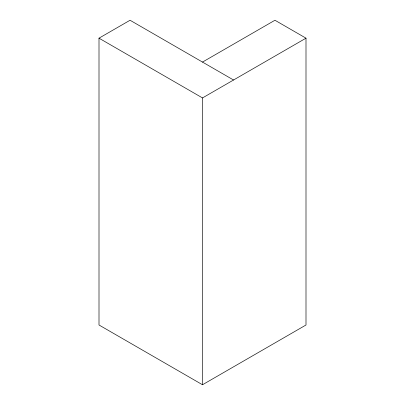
<?xml version="1.0" encoding="UTF-8"?>
<svg xmlns="http://www.w3.org/2000/svg" width="405" height="405" viewBox="0 0 405 405"><rect width="100%" height="100%" fill="white"/><g stroke="black" fill="none" stroke-linecap="round" stroke-linejoin="round"><path stroke-width="0.61" d="M202.5 62.076L274.949 20.25L305.998 38.176L305.998 324.997L202.5 384.75L99.002 324.997L99.002 38.176L130.051 20.25L233.548 80.003M99.002 38.176L202.5 97.929L305.998 38.176M202.5 97.929L202.5 384.75"/></g></svg>
